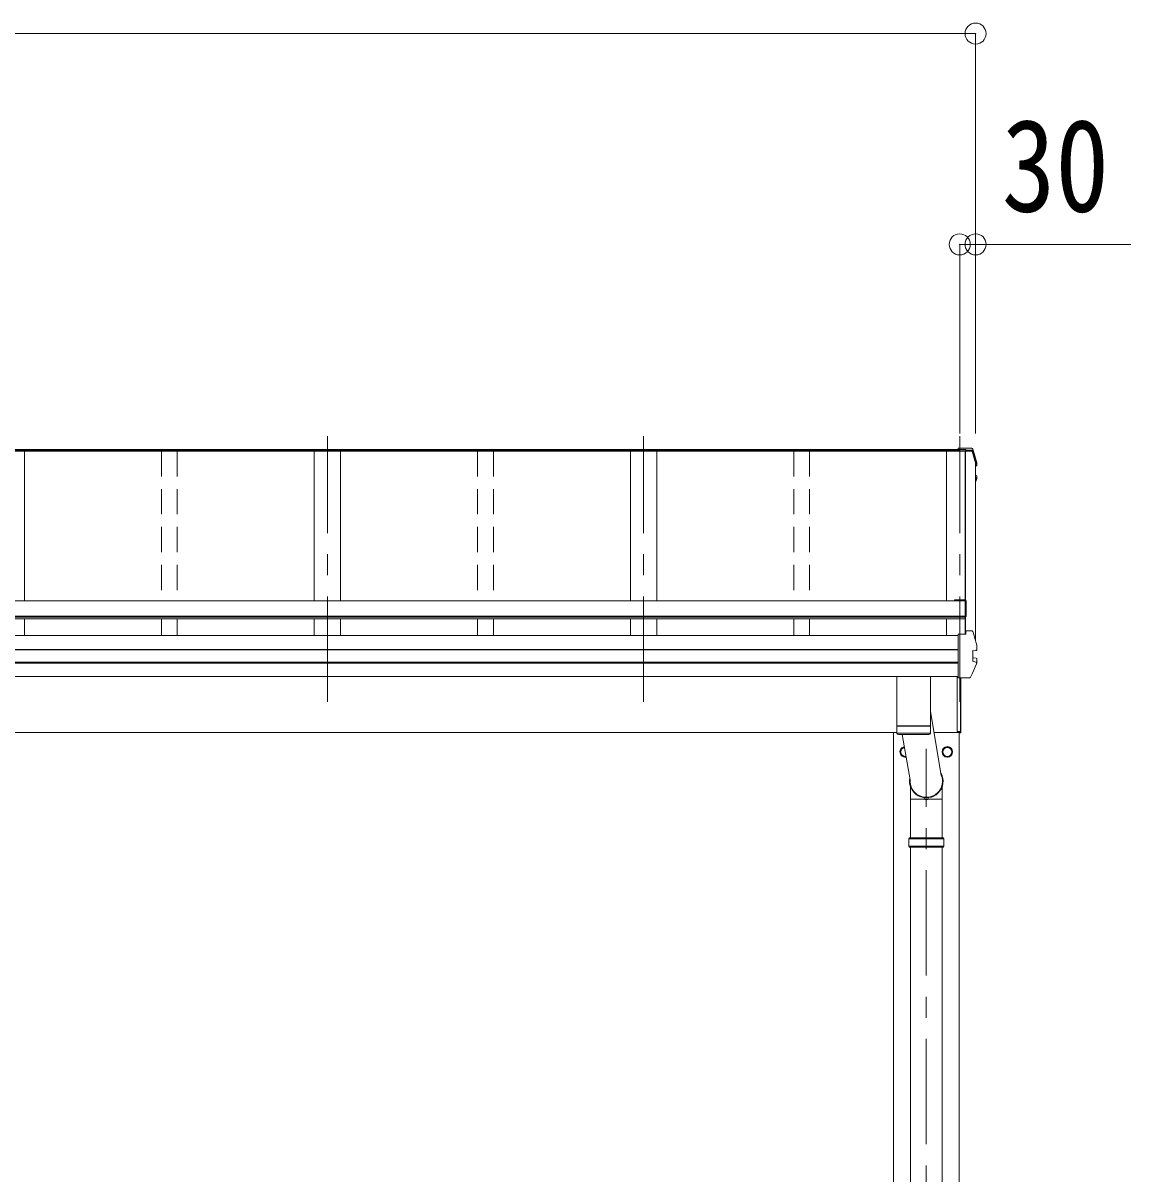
# Model space of a CAD drawing. Units: millimetres at full size, sheet at 1:40. Extents: x -11243 to 11243, y -7760 to 7760.
# Drawn here: x -4168 to -2066, y -2305 to -121 of the extents above; entities that cross this region are included whole.
import ezdxf
from ezdxf.enums import TextEntityAlignment as Align

# ---------------------------------------------------------------- set-up
doc = ezdxf.new("R2010")
doc.units = ezdxf.units.MM
doc.header["$LTSCALE"] = 40
doc.header["$PDMODE"] = 32
doc.header["$PDSIZE"] = 40
doc.linetypes.add('CHAIN1', pattern=[8, 5, -1, 1, -1])
doc.linetypes.add('DASHED1', pattern=[1.8, 1.2, -0.6])
doc.layers.add('0-3_ELV2', color=7, linetype='Continuous', lineweight=9)
doc.layers.add('0-6_OTH_LINE', color=6, linetype='Continuous', lineweight=9)
doc.styles.add('ＭＳ ゴシック', font='')
doc.styles.get('ＭＳ ゴシック').set_extended_font_data('MS Gothic')

msp = doc.modelspace()

# ---------------------------------------------------------------- linework, layer by layer
at = {"layer": '0-3_ELV2', "color": 6}
for p, q in [((-2360.6, -140.95), (-2360.6, -899.95)), ((-2390.6, -540.95), (-2390.6, -899.95)), ((-2360.6, -540.95), (-2360.6, -899.95)), ((-2065.72, -540.95), (-2360.6, -540.95))]:
    msp.add_line(p, q, dxfattribs=at)
at = {"layer": '0-3_ELV2', "color": 5, "linetype": 'CHAIN1'}
for p, q in [((-3590.6, -1408.78), (-3590.6, -904.6)), ((-2990.6, -1408.78), (-2990.6, -904.6)), ((-2390.6, -1408.78), (-2390.6, -904.6)), ((-2454.1, -4488.3), (-2454.1, -1497.74))]:
    msp.add_line(p, q, dxfattribs=at)
at = {"layer": '0-3_ELV2', "color": 4}
for p, q in [((-2390.6, -932.22), (-5390.6, -932.22)), ((-2390.6, -933.12), (-5390.6, -933.12)), ((-2393.6, -929.95), (-5387.6, -929.95)), ((-4165.55, -933.04), (-4165.55, -1217.3)), ((-3615.6, -933.04), (-3615.6, -1217.3)), ((-3565.6, -933.04), (-3565.6, -1217.3)), ((-3015.6, -933.04), (-3015.6, -1217.3)), ((-2965.6, -933.04), (-2965.6, -1217.3)), ((-2415.6, -933.04), (-2415.6, -1217.3)), ((-2415.6, -933.13), (-2367.16, -933.13)), ((-2368.6, -927.87), (-2393.6, -927.87)), ((-2393.6, -932.22), (-2393.6, -927.87)), ((-2393.6, -930.39), (-2379.4, -930.39)), ((-2390.6, -932.89), (-2379.78, -932.89)), ((-2380.3, -933.13), (-2380.3, -1280.42)), ((-2379.4, -930.39), (-2379.78, -932.89)), ((-2379.7, -933.13), (-2379.7, -1276.47)), ((-2379.4, -931.48), (-2379.63, -932.98)), ((-2379.63, -932.98), (-2379.63, -932.63)), ((-2379.63, -932.98), (-2367.21, -932.98)), ((-2379.4, -931.48), (-2379.4, -930.39)), ((-2367.35, -931.48), (-2379.4, -931.48)), ((-2368.6, -927.87), (-2368.6, -927.86)), ((-2368.6, -927.87), (-2368.6, -927.87)), ((-2360.6, -956.49), (-2360.6, -1293.27)), ((-2360.6, -959.44), (-2359.91, -959.31)), ((-2360.6, -959.79), (-2359.83, -959.64)), ((-2358.28, -959.8), (-2358.28, -955.75)), ((-2359.34, -961.07), (-2360.6, -961.32)), ((-2360.6, -979.2), (-2359.77, -979.3)), ((-2359.76, -979.3), (-2359.77, -979.3)), ((-2358.18, -984.83), (-2358.18, -980.77)), ((-2360.6, -983.29), (-2359.23, -983.56)), ((-2360.6, -984.82), (-2359.76, -984.98)), ((-2380.5, -1217.43), (-5400.7, -1217.43)), ((-2400.5, -1215.28), (-2380.5, -1215.28)), ((-2400.5, -1215.28), (-2400.5, -1217.44)), ((-2400.5, -1216.81), (-2380.5, -1216.81)), ((-2380.5, -1251.32), (-2380.5, -1216.81)), ((-2378.5, -1217.28), (-2378.5, -1246.74)), ((-2380.5, -1246.47), (-5400.7, -1246.47)), ((-2380.5, -1248.21), (-5400.7, -1248.21)), ((-2380.5, -1251.32), (-5400.7, -1251.32)), ((-4165.55, -1251.32), (-4165.55, -1282.95)), ((-3615.6, -1251.32), (-3615.6, -1282.95)), ((-3565.6, -1251.32), (-3565.6, -1282.95)), ((-3015.6, -1251.32), (-3015.6, -1282.95)), ((-2965.6, -1251.32), (-2965.6, -1282.95)), ((-2415.6, -1251.32), (-2415.6, -1282.8)), ((-2380.5, -1246.74), (-2378.5, -1246.74)), ((-2393.6, -1282.95), (-5387.6, -1282.95)), ((-2393.6, -1281.09), (-2393.6, -1280.77)), ((-2393.6, -1282.39), (-2393.6, -1281.09)), ((-2393.6, -1362.32), (-2393.6, -1282.39)), ((-2380.35, -1280.77), (-2379.63, -1275.99)), ((-2380.34, -1280.77), (-2379.78, -1277.09)), ((-2379.78, -1280.77), (-2379.78, -1277.09)), ((-2379.63, -1275.64), (-2379.4, -1274.14)), ((-2379.63, -1275.64), (-2379.63, -1275.99)), ((-2367.35, -1274.14), (-2379.4, -1274.14)), ((-2393.6, -1309.47), (-5387.6, -1309.47)), ((-2358.28, -1309.84), (-2358.28, -1302.46)), ((-2393.6, -1310.36), (-5387.6, -1310.36)), ((-2366.17, -1312.09), (-2359.91, -1311.32)), ((-2366.17, -1312.09), (-2366.17, -1312.09)), ((-2359.77, -1333.6), (-2366.17, -1331.91)), ((-2366.17, -1331.91), (-2366.17, -1331.91)), ((-2365.6, -1312.22), (-2365.6, -1331.44)), ((-2359.23, -1326.22), (-2365.19, -1325.06)), ((-2359.91, -1311.32), (-2359.91, -1311.32)), ((-2358.18, -1334.89), (-2358.18, -1327.49)), ((-2393.6, -1333.58), (-5387.6, -1333.58)), ((-2393.6, -1335.51), (-5387.6, -1335.51)), ((-2359.77, -1333.6), (-2359.76, -1333.6)), ((-2393.6, -1360.55), (-5387.6, -1360.55)), ((-2395.6, -1360.55), (-2395.6, -1465.38)), ((-2393.6, -1363.19), (-2393.6, -1362.32)), ((-2393.6, -1363.19), (-2372.95, -1363.19)), ((-2389.1, -1467.78), (-2389.1, -1363.19)), ((-2388.6, -1467.38), (-2388.6, -1363.19)), ((-2509.89, -1466.78), (-5390.6, -1466.78)), ((-2516.6, -4321.78), (-2516.6, -1466.78)), ((-2390.6, -1466.78), (-2439.37, -1466.78)), ((-2390.6, -1465.38), (-2395.6, -1465.38)), ((-2391.6, -1466.78), (-2391.6, -4321.78)), ((-2390.6, -1467.88), (-2390.6, -1465.38)), ((-2389.1, -1467.78), (-2389.1, -1467.78)), ((-2389.1, -1467.78), (-2389.09, -1467.84)), ((-2502.69, -1503.53), (-2502.59, -1503.53)), ((-2502.69, -1504.03), (-2502.59, -1504.03)), ((-2422.69, -1503.53), (-2422.59, -1503.53)), ((-2422.69, -1504.03), (-2422.59, -1504.03))]:
    msp.add_line(p, q, dxfattribs=at)
at = {"layer": '0-3_ELV2', "color": 4, "linetype": 'DASHED1'}
for p, q in [((-3905.6, -933.04), (-3905.6, -1217.43)), ((-3875.6, -933.04), (-3875.6, -1217.43)), ((-3305.6, -933.04), (-3305.6, -1217.43)), ((-3275.6, -933.04), (-3275.6, -1217.43)), ((-2705.6, -933.04), (-2705.6, -1217.43)), ((-2675.6, -933.04), (-2675.6, -1217.43)), ((-3905.6, -1251.32), (-3905.6, -1282.95)), ((-3875.6, -1251.32), (-3875.6, -1282.95)), ((-3305.6, -1251.32), (-3305.6, -1282.95)), ((-3275.6, -1251.32), (-3275.6, -1282.95)), ((-2705.6, -1251.32), (-2705.6, -1282.95)), ((-2675.6, -1251.32), (-2675.6, -1282.95))]:
    msp.add_line(p, q, dxfattribs=at)
at = {"layer": '0-3_ELV2'}
for p, q in [((-2510.1, -1454.09), (-2510.1, -1360.55)), ((-2446.1, -1360.55), (-2446.1, -1454.09)), ((-2446.1, -1426.9), (-2425.67, -1547.95)), ((-2510.1, -1454.09), (-2446.1, -1454.09)), ((-2510.1, -1455.09), (-2446.1, -1455.09)), ((-2509.87, -1468.14), (-2510.1, -1455.09)), ((-2505.6, -1454.09), (-2505.58, -1455.09)), ((-2450.6, -1454.09), (-2450.62, -1455.09)), ((-2446.1, -1455.09), (-2446.33, -1468.14)), ((-2446.33, -1468.09), (-2509.87, -1468.09)), ((-2506.87, -1471.09), (-2449.33, -1471.09)), ((-2484.74, -1556.55), (-2499.81, -1471.09)), ((-2423.95, -1593.5), (-2423.95, -1569.7)), ((-2483.95, -1666.78), (-2483.95, -1593.5)), ((-2456.78, -1593.84), (-2457.92, -1590.72)), ((-2451.19, -1593.21), (-2457.01, -1593.21)), ((-2451.41, -1593.84), (-2456.78, -1593.84)), ((-2451.41, -1593.84), (-2450.28, -1590.72)), ((-2423.95, -1593.5), (-2451.29, -1593.5)), ((-2424.25, -1666.78), (-2424.25, -1593.5)), ((-2487.1, -1668.78), (-2486.1, -1666.78)), ((-2487.1, -1668.78), (-2421.1, -1668.78)), ((-2487.1, -1682.78), (-2487.1, -1668.78)), ((-2486.1, -1666.78), (-2422.1, -1666.78)), ((-2421.1, -1668.78), (-2422.1, -1666.78)), ((-2421.1, -1682.78), (-2421.1, -1668.78)), ((-2487.1, -1682.78), (-2421.1, -1682.78)), ((-2487.1, -1682.78), (-2486.1, -1684.78)), ((-2422.1, -1684.78), (-2486.1, -1684.78)), ((-2483.95, -2574.28), (-2483.95, -1684.78)), ((-2424.25, -2574.28), (-2424.25, -1684.78)), ((-2421.1, -1682.78), (-2422.1, -1684.78))]:
    msp.add_line(p, q, dxfattribs=at)
at = {"layer": '0-3_ELV2', "color": 4}
for points in [[(-2393.6, -931.89), (-2390.6, -931.89), (-2390.6, -932.89)], [(-2365.74, -929.14), (-2365.86, -928.85), (-2366.03, -928.58), (-2366.25, -928.36), (-2366.5, -928.17), (-2366.78, -928.04), (-2367.05, -927.96), (-2367.28, -927.92), (-2367.51, -927.9), (-2367.77, -927.88), (-2368.05, -927.87), (-2368.36, -927.87), (-2368.68, -927.86)], [(-2358.32, -955.43), (-2360.64, -946.58), (-2363.1, -937.82), (-2365.73, -929.16)], [(-2358.32, -955.44), (-2358.29, -955.7), (-2358.28, -955.75)], [(-2360.6, -991.03), (-2359.68, -988.8), (-2358.27, -985.31)], [(-2393.6, -1280.77), (-2379.4, -1280.77), (-2379.4, -1274.14)], [(-2359.91, -1311.32), (-2359.68, -1311.24), (-2359.48, -1311.1), (-2359.31, -1310.88), (-2359.19, -1310.6), (-2359.12, -1310.29), (-2359.11, -1309.97), (-2359.16, -1309.64)], [(-2359.83, -1311.3), (-2359.55, -1311.22), (-2359.31, -1311.15), (-2359.07, -1311.05), (-2358.8, -1310.88), (-2358.53, -1310.61), (-2358.35, -1310.27), (-2358.3, -1309.88)], [(-2358.32, -1302.15), (-2358.29, -1302.41), (-2358.28, -1302.46)], [(-2358.29, -1309.88), (-2358.29, -1309.79), (-2358.32, -1309.53)], [(-2366.17, -1312.09), (-2366.25, -1312.11), (-2366.32, -1312.16), (-2366.39, -1312.24), (-2366.43, -1312.34), (-2366.46, -1312.45), (-2366.47, -1312.57)], [(-2366.17, -1331.91), (-2366.25, -1331.87), (-2366.32, -1331.81), (-2366.39, -1331.72), (-2366.43, -1331.62), (-2366.46, -1331.5), (-2366.47, -1331.39)], [(-2365.6, -1312.22), (-2365.58, -1312.1), (-2365.55, -1312.01)], [(-2358.27, -1335.36), (-2361.13, -1342.18), (-2364.08, -1348.91), (-2367.11, -1355.56), (-2370.24, -1362.13)], [(-2359.08, -1335.58), (-2358.99, -1335.25), (-2358.96, -1334.89), (-2359.01, -1334.53), (-2359.12, -1334.2), (-2359.3, -1333.92), (-2359.51, -1333.72), (-2359.76, -1333.6)], [(-2358.29, -1335.38), (-2358.22, -1335.22), (-2358.18, -1335.05), (-2358.18, -1334.87)], [(-2372.93, -1363.19), (-2372.55, -1363.18), (-2372.2, -1363.17), (-2371.89, -1363.15), (-2371.61, -1363.12), (-2371.3, -1363.05), (-2370.97, -1362.91), (-2370.66, -1362.69), (-2370.4, -1362.41), (-2370.22, -1362.08)], [(-2389.09, -1467.88), (-2389.1, -1467.88), (-2390.6, -1467.88)], [(-2389.09, -1467.84), (-2389.09, -1467.88), (-2389.09, -1467.88)], [(-2492.48, -1512.66), (-2494.1, -1513.59), (-2502.6, -1508.69), (-2502.6, -1498.87), (-2495.62, -1494.84)]]:
    msp.add_lwpolyline(points, dxfattribs=at)
msp.add_lwpolyline([(-2414.1, -1493.96), (-2405.6, -1498.87), (-2405.6, -1508.69), (-2414.1, -1513.59), (-2422.6, -1508.69), (-2422.6, -1498.87)], close=True, dxfattribs=at)
at = {"layer": '0-3_ELV2'}
msp.add_lwpolyline([(-2456.91, -1593.5), (-2484.25, -1593.5), (-2484.25, -1569.7)], dxfattribs=at)
at = {"layer": '0-3_ELV2', "color": 4}
for radius in [10, 8.5]:
    msp.add_circle((-2414.1, -1503.78), radius, dxfattribs=at)
for centre, radius, start, end in [((-2367.35, -933.18), 1.7, 17.09071, 90.04324), ((-2843.61, -1079.14), 498.32, 13.87531, 17.05651), ((-2843.6, -1079.14), 499.82, 13.85121, 17.03953), ((-2359.58, -959.8), 1.3, 280.89642, 13.7954), ((-2359.48, -980.77), 1.3, 0.0377, 79.0995), ((-2822.93, -799.92), 498.64, 337.99835, 338.21754), ((-2822.93, -800.27), 498.64, 337.99835, 338.25759), ((-2359.48, -984.83), 1.3, 338.33785, 79.1132), ((-2380.5, -1217.28), 2, 0, 90), ((-2367.35, -1275.84), 1.7, 17.09071, 90.04324), ((-2843.6, -1421.8), 499.82, 13.85121, 17.03953), ((-2365.1, -1324.57), 0.499, 180.05239, 259.08482), ((-2359.48, -1327.49), 1.3, 0.0377, 79.0995), ((-2401.25, -1452.71), 12.15, 359.0404, 0.9596), ((-2389.1, -1467.38), 0.5, 270.5, 0), ((-2494.1, -1503.78), 10, 99.72185, 280.27854), ((-2494.1, -1503.78), 8.6, 171.25399, 178.33419), ((-2494.1, -1503.78), 8.6, 181.66581, 188.74601), ((-2494.1, -1503.78), 8.5, 99.67273, 280.32766), ((-2494.1, -1503.78), 8.6, 111.25399, 128.74601), ((-2414.1, -1503.78), 8.6, 171.25399, 178.33419), ((-2414.1, -1503.78), 8.6, 181.66581, 188.74601), ((-2414.1, -1503.78), 8.6, 111.25399, 128.74601), ((-2414.1, -1503.78), 8.6, 51.25399, 68.74601), ((-2414.1, -1503.78), 8.6, 351.25399, 8.74601), ((-2494.1, -1503.78), 8.6, 231.25399, 248.74601), ((-2414.1, -1503.78), 8.6, 231.25399, 248.74601), ((-2414.1, -1503.78), 8.6, 291.25399, 308.74601)]:
    msp.add_arc(centre, radius, start, end, dxfattribs=at)
at = {"layer": '0-3_ELV2'}
for centre, start, end in [((-2506.87, -1468.09), 181, 270), ((-2449.33, -1468.09), 269.95168, 359)]:
    msp.add_arc(centre, 3, start, end, dxfattribs=at)
for major_axis, ratio, start_param, end_param in [((31.85, 0), 0.984694, 2.9335503, 6.7858594), ((30.8, 0), 0.983336, 3.0411421, 6.6778673)]:
    msp.add_ellipse((-2454.1, -1559.59), major_axis=major_axis, ratio=ratio, start_param=start_param, end_param=end_param, dxfattribs=at)
at = {"layer": '0-3_ELV2', "color": 6}
for p in [(-2360.6, -140.95), (-2390.6, -540.95), (-2360.6, -540.95)]:
    msp.add_point(p, dxfattribs=at)
at = {"layer": '0-6_OTH_LINE'}
for p, q in [((-5420.6, -140.95), (-2360.6, -140.95)), ((-2360.6, -540.95), (-2390.6, -540.95))]:
    msp.add_line(p, q, dxfattribs=at)

# ---------------------------------------------------------------- texts
at = {"layer": '0-3_ELV2', "style": 'ＭＳ ゴシック', "width": 0.85}
msp.add_text('30', height=176, dxfattribs=at).set_placement((-2310.91, -531.73), align=Align.BOTTOM_LEFT)

doc.saveas('drawing.dxf')
